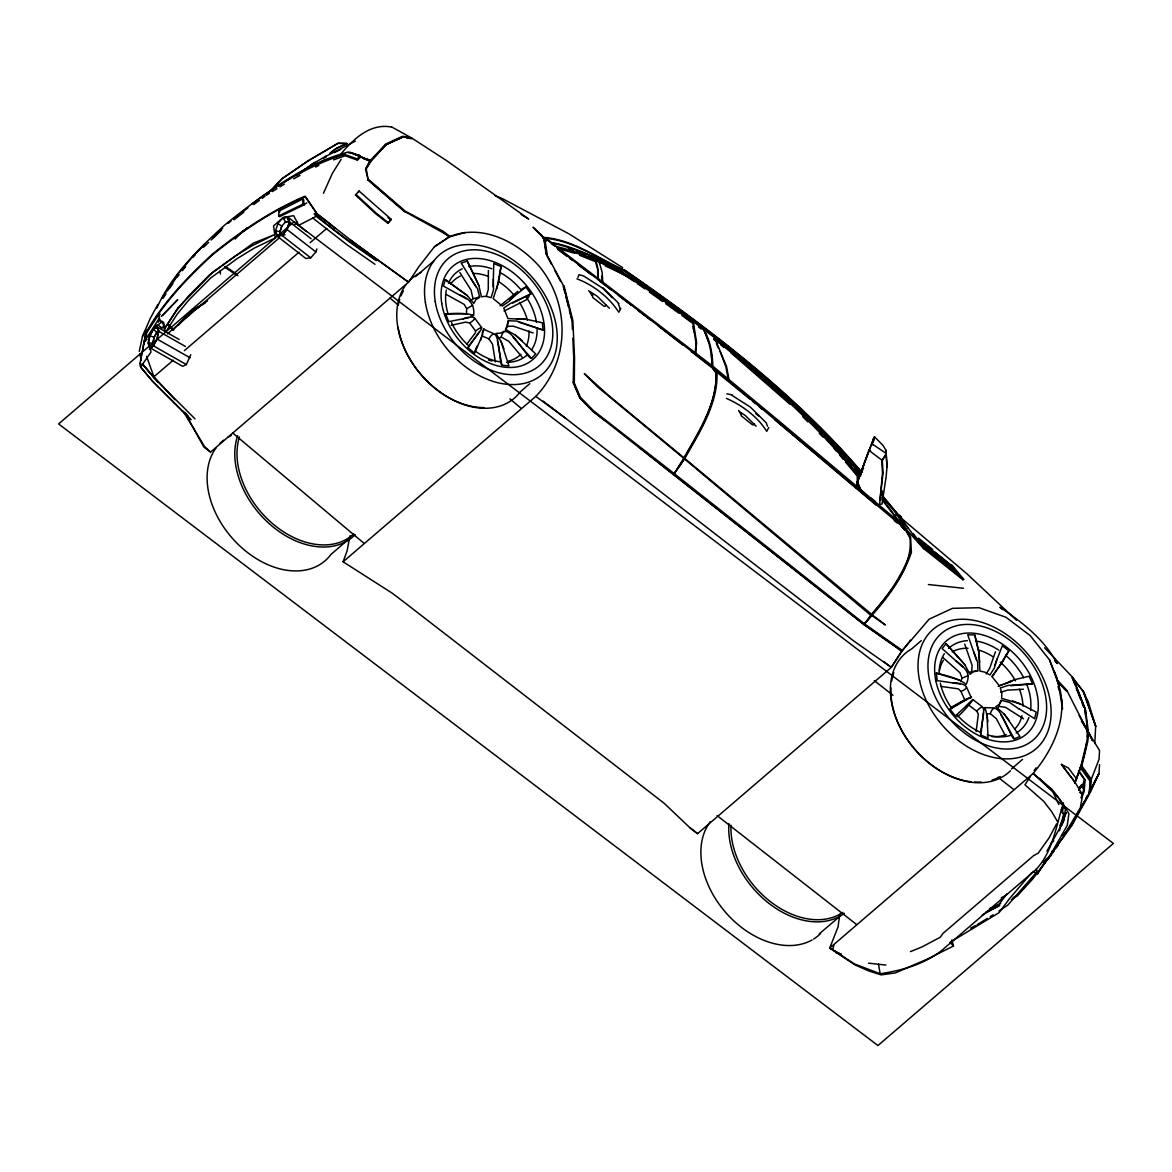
<?xml version="1.0" encoding="UTF-8"?>
<svg xmlns="http://www.w3.org/2000/svg" width="1172" height="1172" viewBox="0 0 1172 1172"><rect width="100%" height="100%" fill="white"/><g stroke="black" fill="none" stroke-linecap="round" stroke-linejoin="round"><path stroke-width="1.5" d="M640.22 448.056L864.057 624.486L871.353 615.783L871.514 614.245L683.994 457.827C698.732 431.662 716.956 403.813 716.209 372.696L713.338 367.964L557.022 248.068L574.72 253.328M349.989 535.707L347.088 550.899L343.088 561.784L392.063 593.076L404.516 602.511L664.128 803.26L690.059 827.886L697.574 833.644L891.321 667.351L901.913 651.002L929.118 619.197L952.499 608.327L979.147 607.726L1006.045 617.307L1030.247 635.649L1049.57 659.924L1057.598 680.375L1066.71 690.118L1087.982 731.973C1086.415 749.084 1082.152 766.429 1074.812 781.973L1082.635 794.777L1080.364 807.742L1062.843 837.394L1051.474 853.699L1052.266 850.813M488.387 270.498L488.255 289.587L486.292 296.472M901.913 651.295L864.042 624.705L593.017 411.313L579.847 397.923L573.489 383.2L573.723 357.489M839.782 914.248L838.024 927.008L829.659 948.104L855.194 964.996L868.555 970.87L881.095 974.899L895.393 972.907L926.627 959.385L953.481 946.068L949.994 942.332L999.027 912.695L1009.517 898.66L1031.58 872.774M573.489 383.2L573.782 356.845M459.278 294.802C469.24 298.069 475.114 304.984 473.561 315.4C466.822 312.895 454.326 313.114 445.726 313.979L467.525 313.744M856.732 487.303L856.849 483.743M857.245 486.863L857.289 474.997C815.727 423.751 766.151 379.42 714.188 338.986M857.787 488.123L857.889 474.484C816.342 423.224 766.752 378.908 714.788 338.459L726.508 366.353L729.262 380.929M147.027 339.587L146.046 338.855L159.07 318.535L159.275 313.774L160.256 314.521M466.485 312.778L466.676 308.675L464.127 304.339L446.342 294.48M1094.78 743.488L1095.674 726.201L1088.114 701.427M1099.541 750.519L1099.058 759.266L1091.308 779.277L1090.282 792.418L1071.882 825.528L1051.474 853.699M278.658 215.897L278.936 211.063L302.772 198.991L303.753 199.738L303.9 204.954L279.639 216.644L278.658 215.897L302.918 204.206L303.9 204.954M1099.526 764.701L1098.984 773.432L1090.282 792.418M479.377 331.647L468.068 347.732C466.617 346.634 493.427 318.066 475.539 330.987L475.422 332.819L466.954 343.938M969.229 672.332L971.647 671.776L972.115 665.374L964.673 644.029M840.588 954.037L829.659 948.104L1033.133 773.461C1054.155 748.278 1069.816 714.246 1057.51 681.445L1057.598 680.375M695.245 352.889L695.992 343L692.74 322.549C651.617 291.052 608.81 259.847 557.52 247.644M695.729 354.017L696.608 342.473L693.341 322.036C651.368 289.601 607.184 258.148 554.561 246.135M1087.235 737.027L1087.162 728.808M1083.485 789.357L1084.29 779.292L1078.357 771.059M1079.09 771.059L1085.067 779.893L1084.144 791.642L1080.862 797.81M1089.052 793.503L1090.546 779.6L1080.892 766.107L1086.854 741.803M521.159 214.564L528.704 219.018L446.649 160.652L412.339 138.428L402.963 136.934L386.467 144.464L371.348 160.74L365.62 169.603L370.791 160.183L385.676 144.083L402.157 136.45C404.443 135.806 420.118 140.215 406.889 138.003M1090.546 779.6L1089.491 792.492L1071.267 825.191L1063.693 834.904L1071.648 824.707M879.982 499.858L883.043 473.107L882.34 460.464L885.973 454.384L881.784 460.537L882.487 473.151L879.601 504.429L882.003 504.033L885.739 479.26M1080.892 766.107L1074.914 783.057L1080.892 766.107L1081.785 765.946L1091.308 779.277M885.959 478.469L887.028 466.91L885.944 450.385L887.028 466.91M996.991 658.972L994.325 668.069L989.944 674.969L984.876 672.157L979.909 671.058L978.869 651.925L974.811 634.99L967.72 634.741L976.393 659.763M986.985 714.495L988.055 738.038L980.905 735.152C978.576 733.13 990.926 695.172 976.716 711.17L978.371 714.056L976.13 731.533M142.969 350.531L143.57 344.597M881.93 495.478L882.384 490.907M1081.375 721.088L1088.715 732.969L1087.675 742.008L1081.785 765.946M1063.502 802.937C1055.269 828.091 1052.075 858.754 1029.089 875.455L944.984 947.65C927.741 963.325 902.923 970.357 880.128 973.742L854.227 963.838L832.75 949.803L833.849 945.101M1062.389 812.958L1063.341 806.263M506.114 330.387L506.7 326.461L513.116 326.109L533.157 332.951M144.024 344.011L145.943 332.672C162.952 302.669 186.861 277.647 212.073 254.456L212.308 254.236C240.773 231.324 271.142 210.594 304.91 196.237L316.865 213.7L374.762 258.836M515.138 295.183L508.926 301.424L502.275 306.053L493.207 298.596L498.671 281.661L501.03 266.63L493.764 263.495L493.148 286.979M141.9 352.347L140.113 363.291L140.611 367.056L152.404 381.134L191.08 419.781M910.659 640.029L901.913 651.002L864.057 624.486L871.514 614.245C888.083 595.874 902.543 575.379 910.585 551.778M683.994 458.501C698.717 432.38 716.956 404.589 716.18 373.516L713.338 368.828L714.144 368.609L717.03 373.355C717.747 404.472 699.523 432.322 684.785 458.486L673.797 474.279L683.994 457.827L609.323 396.048L584.301 373.648L597.705 387.053L684.111 458.604M922.218 543.53L955.063 570.779M519.152 322.285L543.032 330.05L516.969 321.084L508.091 320.732L507.593 325.713L505.425 329.391L515.49 335.133L535.707 353.9L531.399 358.398L513.072 337.214M860.16 488.958L857.377 481.516L874.209 437.053L872.906 441.771M141.036 358.207L145.709 333.317M994.618 665.608L1002.353 645.743L1008.96 650.885L998.075 668.245M864.057 624.486L872.305 614.904C888.874 596.519 903.334 575.994 911.406 552.408L910.615 537.347L897.913 514.479L882.443 496.342M997.431 709.529L1001.166 700.197L1009.605 702.424L1019.039 709.031M184.839 412.617L203.855 447.03L210.55 452.114L408.53 282.174L418.638 266.996L434.373 246.809L449.228 236.934L442.284 231.485M482.205 333.038L483.89 328.805L480.593 340.305M158.616 329.962L157.019 327.501L153.473 329.185L149.913 335.617L148.405 343.059L149.84 347.117L153.942 346.165L152.843 343.059L154.001 337.39L156.711 332.467L159.421 331.193M179.184 339.514L157.195 327.032L153.488 328.79L149.738 335.544L148.17 343.323L149.664 347.586L182.671 366.309L186.377 364.551L190.758 354.677M149.664 347.586L153.386 345.828L157.107 339.089L158.689 331.295L157.195 327.032M139.263 351.366L142.501 336.349L150.338 318.257L157.781 304.456M143.746 343.792L146.397 333.068C163.377 303.079 187.271 278.072 212.469 254.895L212.894 254.544C241.315 231.617 271.67 210.916 305.409 196.574L317.334 214.066L332.028 225.537M482.761 334.43L474.528 353.168L468.068 347.732M1059.503 830.758L1063.546 814.232L1061.231 809.398M862.284 470.514L858.109 479.875L873.667 438.445L872.041 444.349M872.437 443.309L874.664 436.936L883.043 445.448L885.666 449.828L886.017 453.3L872.158 443.939M873.316 441.771L874.664 436.936M498.1 338.752L501.22 337.067C505.85 316.601 527.195 359.716 531.59 358.222M983.235 713.045L980.905 735.152M1078.562 790.177L1082.239 784.522L1083.968 788.771L1082.327 794.279L1079.573 792.287M471.276 279.126L477.605 288.883L479.656 297.351L475.876 299.636L473.825 303.431L467.115 295.388L445.375 279.654L443.397 286.056L466.353 298.816M506.963 324.981L508.414 321.084M280.123 231.631L275.654 230.972L277.339 235.675L281.397 235.22L280.123 231.631L281.866 226.079L277.954 223.691L275.332 231.192L277.09 236.114L305.819 258.485L310.726 257.825L315.898 251.965L316.865 248.918M277.09 236.114L281.983 235.455L287.155 229.595L289.557 221.962L287.814 217.04L282.906 217.699L277.749 223.559M983.865 709.939C984.465 700.753 988.436 721.718 987.776 721.82M1061.729 825.484L1066.124 812.665M495.39 361.972L492.518 344.187L488.914 338.855C500.195 319.399 498.774 365.298 501.982 365.195L508.912 365.913L500.986 341.242M860.731 473.371C793.678 393.851 710.232 330.709 625.233 271.684L624.954 271.523C604.049 261.561 570.178 244.538 550.987 242.648L545.17 238.004L712.679 366.104L712.972 369.004L749.684 398.92M995.453 651.808L989.842 667.952L986.238 673.929M868.906 450.312L857.464 482.527L861.332 490.892L864.057 492.943M768.744 427.516L766.737 431.355C757.566 416.631 742.198 405.365 726.508 398.421M620.823 308.412L618.816 312.235C609.176 297.292 593.545 285.074 576.902 278.819M956.352 661.155C965.069 667.791 971.442 673.343 966.168 684.433C959.575 678.735 946.082 675.453 936.355 673.124L959.604 680.126M986.472 714.07L990.281 713.645C997.519 692.93 1010.425 739.825 1014.322 738.814L1019.977 736.499L1004.126 713.997L995.775 706.731L999.189 704.328L1001.415 700.636M496.869 288.634L501.03 266.63M156.814 308.09C171.405 275.142 198.171 249.343 224.379 225.317L224.643 225.097C260.638 195.739 299.724 168.343 344.465 154.367L357.255 158.909L357.431 160.125L345.125 155.788L333.595 159.861M960.615 681.606L962.036 678.178L960.029 672.801L942.625 657.258M475.143 350.677L477.136 346.048M323.472 193.248L332.35 173.397L341.14 159.377M962.754 667.014L942.112 648.556L946.082 643.721L964.571 664.319L969.947 674.281L973.243 671.746L977.888 670.985L977.638 662.268L973.668 651.676M1078.797 790.001L1080.599 786.134L1083.968 788.771M1080.423 786.266L1081.258 785.255L1078.885 790.133M1059.825 825.689L1066.198 812.518M1078.973 789.913L1081.258 785.255M860.365 474.616L863.544 468.126M1083.47 803.948L1087.557 795.92M1089.184 792.712L1098.984 773.432L1090.78 789.225M956.777 716.854C961.099 715.726 984.773 686.016 965.552 706.936M1084.203 801.853L1071.267 825.191M1085.843 798.689L1087.484 795.539M1056.587 823.828L1049.13 837.819L1038.231 853.172L1033.675 855.589L942.947 933.454L940.266 937.248L922.027 946.903L910.454 951.605M1083.133 783.482L1085.067 779.893M363.598 157.839L352.772 153.576L370.162 160.549L365.547 169.09L368.198 180.18L404.692 211.736M156.901 332.291L154.177 337.214L153.019 342.883L154.118 345.989M142.501 336.349L146.119 330.006M1008.858 650.68L1001.943 662.737L991.893 676.464L999.306 685.767L1015.245 679.526L1029.133 676.215L1032.576 683.95L1010.645 685.752M365.62 169.603L370.162 160.549M577.942 277.412L578.983 274.702L583.583 275.933L602.54 288.078L612.238 297.688M1003.569 660.012L992.332 676.581M148.888 336.686L151.671 332.335M153.532 329.435L156.33 325.084M158.191 322.183L160.051 319.282L159.07 318.535M343.088 561.784L535.794 396.385L565.519 418.214L853.45 640.762L891.321 667.351L901.913 651.002M1030.496 776.318L1024.958 784.83L1043.637 801.267L1051.709 811.683L1057.466 821.543M1034.187 770.634L1036.033 767.792M1046.933 851.209L1063.766 820.898L1065.392 809.222L1059.634 799.348L1051.562 788.946L1033.133 773.461L1052.734 791.642L1058.917 804.549M1033.03 871.323L1037.586 873.873L1052.441 851.414L1067.267 825.396L1068.879 813.72L1063.136 803.86L1055.064 793.444L1039.403 778.325M162.439 297.468L178.261 273.721L192.53 256.815L204.778 244.435M167.567 290.656L169.544 287.697M173.485 281.763L176.445 277.31M162.952 298.391L165.97 293.879M169.984 287.887L172.987 283.39M146.046 338.855L145.768 333.756L159.275 313.774M298.289 174.511L314.462 162.63L296.384 175.448L299.007 173.427M1050.185 855.501L1039.403 869.976M673.797 474.279L684.111 459.278M190.553 419.18L152.375 381.017L140.655 366.983L150.968 352.127L150.265 348.655M1015.714 895.73L1016.695 895.774L1037.088 872.803M1054.258 850.726L1032.195 879.601L1017.428 895.701L1011.363 899.671M1056.294 847.81L1058.316 844.88M535.794 396.385C570.075 360.932 570.251 304.368 539.53 266.615C517.907 242.077 482.542 223.471 449.916 236.51L404.692 211.487L368.184 179.946M969.669 702.746L955.385 715.975L949.891 709.075L961.377 701.852L971.588 697.267L966.827 698.761L951.239 707.331M1045.834 859.882L1046.772 858.607M606.012 305.145L605.118 306.317L603.77 306.068L592.622 297.41L592.607 294.714M754.46 423.737L753.552 424.923L752.219 424.66L741.275 415.826L741.305 413.086M1061.891 808.651L1064.015 805.794M1006.88 893.914L997.269 906.645L982.239 915.024M1080.394 786.983L1082.239 784.522M1036.531 872.246L1007.774 905.15L998.925 910.981M462.955 318.96C468.492 316.176 481.253 315.62 469.694 323.047L465.65 322.11L451.293 325.289M1083.309 691.333L1095.674 726.201L1083.309 691.333L1072.248 678.002L1073.318 678.222L1085.55 709.998L1088.407 731.973L1087.616 732.251L1085.316 709.617L1072.395 677.02L1044.574 647.779M177.001 277.383L179.155 274.702M182.378 270.688L185.601 266.674M1051.474 855.282L1044.677 861.42M182.803 269.15L184.986 266.557M529.085 296.443L526.169 299.9L504.063 311.093M871.543 614.934C889.196 592.549 913.955 567.38 909.78 536.63L905.048 528.836L714.144 368.609M340.026 155.041C352.669 139.702 370 122.752 391.624 127.089M359.072 191.065L355.453 195.05L375.377 213.465L387.771 223.237L391.272 219.369L359.072 191.065L358.442 191.607M387.771 223.237L391.272 219.369M510.113 299.519L525.818 287.052L530.975 293.879L512.75 303.094M290.055 223.735L289.206 221.332L285.646 221.816L281.676 226.24L279.903 231.792L281.192 235.382M281.998 235.045L286.935 229.448L289.235 222.182L287.565 217.479L282.892 218.109L285.646 221.816M143.848 342.722L146.09 340.261M371.876 159.773L385.793 144.713L402.186 137.227L385.793 144.698M271.274 190.274L282.086 178.745L307.767 161.033L337.814 143.336L347.102 143.497L338.137 143.262L308.06 160.945L281.822 178.833L271.01 190.362M235.133 239.059L243.38 230.415M178.51 325.113L191.739 311.269L205.217 302.991M162.615 315.371L177.704 299.666L161.267 316.499M185.645 317.934L191.666 311.649L199.196 307.035M953.144 682.968C959.092 682.456 974.284 686.03 960.996 691.421L958.3 688.858L941.292 686.47M192.662 257.459L195.109 254.983M357.255 158.909L360.302 155.847L348.377 152.008C312.66 161.223 281.368 181.997 252.112 203.811M160.857 327.486L161.809 328.043L164.461 325.464M357.431 160.125L360.449 157.253L360.302 155.847L350.106 152.331M212.513 237.872L222.665 228.262M203.489 247.277L208.631 242.414M211.194 239.982L221.493 230.254M243.19 231.426L247.102 227.866M712.4 367.144L713.484 366.733L777.988 420.162L897.225 520.324L904.74 529.934L897.606 515.24L882.516 496.869M923.082 543.691L929.352 551.602L957.07 573.767L958.037 573.445L950.946 565.3L923.389 543.207L928.795 550.532M957.07 573.767L929.821 551.206M712.166 366.543L712.84 368.389L691.246 351.585M349.153 538.724L330.944 554.473A78.817 55.494 49.2 0 1 239.967 546.108A78.817 55.494 49.2 0 1 216.205 447.733M921.295 640.615L911.86 648.775A78.817 55.611 49.1 0 0 912.49 746.476A78.817 55.611 49.1 0 0 1010.454 770.737M1011.451 768.949L1022.585 759.353M149.474 349.315L152.243 346.941M167.464 333.874L279.551 237.682M294.773 224.614L297.541 222.24M355.453 195.05L356.083 194.508L375.992 212.938L388.401 222.709M174.936 399.755L153.913 376.769L173.28 360.156M184.341 350.662L299.094 252.17M310.155 242.677L326.739 228.437M594.907 258.953L598.936 261.151L602.159 272.314L602.848 283.551M693.341 322.036L692.213 322.989L681.957 315.458M857.889 474.484L856.761 475.451L845.51 462.032M1051.006 843.283L1053.745 840.91M415.445 276.636L433.713 261.048M529.803 383.669L520.324 391.77A78.817 55.641 49.6 0 1 429.421 383.391A78.817 55.641 49.6 0 1 405.952 284.737M819.228 933.894L839.928 916.226M156.066 326.636L162.337 321.348L165.618 332.086L177.133 314.199L188.633 300.281L210.667 278.028L237.315 258.499L253.855 248.347L275.244 238.004L273.559 225.888L283.228 217.494L293.659 215.648L298.714 225.317L316.22 216.337L349.578 242.077L376.358 260.755M712.957 367.188L713.645 369.034M517.863 291.315L500.122 305.731M228.13 223.339L230.957 221.112M233.799 218.9L247.966 207.796M233.99 219.823L243.805 212.147M545.068 238.312C572.991 240.231 598.189 259.027 623.563 270.073L623.841 270.249C709.456 329.552 793.283 393.162 861.361 472.638M329.669 153.327L336.598 148.199L346.868 143.585L336.496 148.405L332.218 151.569M253.635 204.587L259.29 200.456M262.118 198.39L264.931 196.325M472.77 305.233L466.676 308.675M470.162 300.838L473.019 298.772L479.202 297.073M951.898 564.933L963.633 579.246L962.842 579.744L923.946 548.76L912.651 534.652L913.559 534.095L924.737 548.247L929.894 552.085M1042.948 862.563L1048.72 858.402L1045.571 859.633M1013.077 897.635L1016.695 895.774L1013.663 897.767M309.335 166.409L298.186 174.335M312.133 164.432L314.946 162.439M300.384 172.87L307.738 167.816L300.369 172.474M303.944 204.778L306.815 202.859M434.373 246.809L449.257 236.832M895.54 514.874L900.77 516.369L902.22 519.401M268.036 192.765L272.505 189.864M278.467 185.982L281.456 184.048M284.43 182.114L290.392 178.232M950.111 709.192L966.9 699.435M962.783 579.788L963.589 579.276L962.3 577.986L928.063 550.913M912.651 534.652L913.559 534.095M266.352 195.285L269.37 193.409M272.387 191.549L276.914 188.736M279.932 186.875L284.459 184.063M207.547 300.955L191.065 311.122L173.236 329.742L169.09 324.717M977.082 924.723L987.293 918.423M990.208 916.621L993.124 914.819M1014.322 738.814L1000.961 714.993M314.609 162.688L326.065 156.14M323.135 158.616L326.329 156.828M968.306 675.512L962.036 678.178M298.333 173.969L301.497 172.269M315.766 164.607L318.93 162.908M293.703 178.759L299.988 175.404M315.708 167.025L318.843 165.355M530.975 293.879L510.435 303.475L503.755 308.06L507.93 318.579L526.477 319.399M970.65 928.121L975.485 925.572M334.372 152.668L340.818 149.342M1000.683 903.509L989.505 908.769M1008.916 681.855L1015.406 679.643M325.816 156.345L355.336 141.138M1001.196 897.767L1004.214 896.228M212.191 254.339L213.597 253.635M504.326 331.178L500.517 333.097L495.932 333.434L500.913 341.169L503.931 348.846M521.789 289.015L525.818 287.052M999.716 905.663L985.52 912.417M149.84 347.117L153.386 345.447L156.945 339.001L158.454 331.573L157.019 327.501M469.078 317.671L448.656 321.626L445.726 313.979M1000.785 692.198L1007.51 690.147L1023.39 689.224M998.178 686.338L1002.602 684.624M1004.726 683.891L1010.997 681.723M493.339 279.288L493.544 289.601L491.112 297.659L485.926 296.282L481.384 296.765L478.85 285.397L467.32 261.063L461.211 263.114L475.861 286.7M322.11 161.194L327.032 159.612M333.595 157.488L345.081 153.781M449.228 236.934L465.284 232.466M977.536 670.648L971.647 671.776M897.693 515.079L967.222 574.046L1016.476 620.252M471.027 315.898L473.561 315.4M501.982 365.195L497.368 340.906M277.339 235.675L284.972 234.752M285.441 221.962L289.001 221.493M516.559 318.755L526.375 319.282L542.387 322.754L543.032 330.05M882.34 460.464L869.214 450.605M1032.561 683.686L1008.14 685.415L1000.287 687.964L1001.811 693.414L1001.621 698.307L1020.255 703.903L1036.195 712.093L1034.598 718.729L1019.157 708.796M994.12 707.932L984.612 707.595M860.38 474.294C814.144 420.133 760.833 372.3 703.903 329.625L703.083 328.995C657.067 294.538 610.89 257.049 553.726 243.424M960.102 683.994L937.234 680.624L936.355 673.124M572.2 320.322L563.571 285.836L546.372 253.885L543.837 237.477L533.026 227.192L542.973 237.374C572.302 239.161 597.837 257.986 623.9 269.97L624.237 270.175C709.719 329.391 793.385 392.913 861.391 472.243M148.405 343.059L152.843 343.059M361.445 157.488L370.791 160.183M1062.037 835.358L1064.073 835.49M356.127 155.114L359.335 155.363L360.449 157.253M348.362 152.726L351.234 152.961M928.414 584.535L963.531 588.271M868.525 963.164L885.871 965.054M542.973 237.374L543.837 237.477M314.433 162.674L307.254 168.153M999.203 706.379L1005.517 707.331L1023.537 718.788M726.874 393.792L732.061 394.876M836.061 952.865L841.364 954.052M488.914 338.855L481.985 335.954M493.734 333.712L483.802 329.288M168.578 325.245L173.69 330.138M1012.593 700.856L1020.299 704.006M370.718 161.033L363.466 158.484L370.572 161.282M1074.46 782.369L1075.339 782.691L1061.393 764.408L1068.381 767.982L1076.599 778.941M495.038 195.739L502.055 198.464L568.947 233.829L622.625 267.641M568.376 248.523L573.401 250.53M576.756 251.877L585.15 255.218M588.505 256.551L593.53 258.572M579.569 255.276L595.728 261.752M869.038 450.18L870.576 450.81M501.22 337.067L508.751 341.257L522.302 357.328M857.215 482.41L857.421 481.428M871.66 444.261L873.287 444.964M149.913 335.617L154.001 337.39M605.25 265.883L623.943 274.644M596.68 260.067L601.397 262.323M618.713 270.571L623.431 272.827M897.913 514.479L900.155 515.68L901.576 518.698L881.945 495.067M160.725 320.908L163.86 322.637M391.961 127.103L411.548 137.959M158.689 331.295L185.41 346.443M157.107 339.089L190.128 357.797M153.386 345.828L186.377 364.551M623.9 269.501L624.31 269.75C710.012 329.054 793.825 392.781 861.977 472.287M976.716 711.17L969.01 705.324M982.165 706.643L972.936 699.64M588.549 290.7L597.31 296.311L609.425 308.309M731.504 395.037L750.461 407.197L766.21 422.799L767.47 426.242M739.385 411.68L745.216 415.43L756.13 426.227M990.281 713.645L996.376 718.729L1005.137 735.254M1049.57 659.924L1057.51 681.445L1067.003 691.319M225.2 266.44L237.022 274.336M224.936 266.967L237.916 275.654M225.068 267.187L236.773 275.039M898.001 515.182L901.107 518.625M445.389 279.756L467.394 295.652M625.511 275.376L634.462 281.602M637.436 283.668L644.893 288.854M374.674 258.997C354.252 244.479 332.892 230.532 314.579 213.451M375.011 264.315L346.751 244.596L312.836 218.08M872.144 615.725L885.358 624.954L872.305 614.904M642.212 286.041L645.054 288.048M865.024 624.251L902.469 650.533M649.361 292.048L662.737 301.6M665.711 303.724L679.028 313.32M655.28 295.329L661.228 299.593M671.644 307.049L674.618 309.174M883.761 661.638L891.321 667.351M160.388 321.216L163.201 323.267M350.633 240.114L408.53 282.174L356.918 245.021M684.492 316.499L687.275 318.579M698.439 326.915L701.237 328.995M551.25 243.644L553.462 245.3M870.899 498.085L875.001 501.162M544.101 239.132L546.665 241.066M557.975 249.592L566.633 256.126M569.533 258.309L572.419 260.492M578.192 264.843L591.201 274.658M605.807 421.188L593.091 411.548L579.964 398.128L573.284 382.101M278.936 211.063L279.918 211.81M145.768 333.756L146.749 334.489M565.519 418.214L543.119 401.132M599.874 281.207L611.227 289.909M618.333 295.344L631.107 305.13M638.213 310.565L651.002 320.366M161.428 322.08L164.183 324.19M690.059 827.886L697.574 833.644M713.851 338.693L716.663 340.862M713.66 339.426L717.967 342.751M720.824 344.978L723.695 347.205M730.859 352.757L790.104 404.369M697.091 355.072L702.511 359.291M545.507 237.989L550.957 242.238M658.122 325.831L682.602 344.876M287.814 217.04L306.493 231.587M289.557 221.962L311.122 238.751M287.155 229.595L315.898 251.965M281.983 235.455L310.726 257.825M924.415 547.764L926.949 549.756M673.944 473.4L593.428 410.669L580.33 397.176L574.295 383.024L574.544 357.709L572.874 320.718L563.996 285.865M874.312 680.668L893.02 695.274M998.031 777.256L1013.868 789.62M717.103 815.609L856.644 924.562M515.24 334.987L522.053 340.583M330.885 224.878L334.987 228.1M449.916 236.51L442.928 231.177L405.278 211.209L368.799 179.668L368.198 180.18L366.309 169.398M674.75 474.03L864.189 623.65M944.163 563.761L963.589 579.276M923.272 544.892L936.003 555.074M955.283 570.574L923.902 545.273M918.511 538.124L932.707 549.522M935.007 552.188L951.591 565.607M924.342 545.786L952.792 568.567M933.952 552.554L953.949 569.651M158.03 324.937L161.809 328.043M752.453 401.205L755.222 403.505M759.383 406.962L762.152 409.248M774.633 419.591L876.143 505.132M755.867 413.716L758.577 415.972M734.873 354.984L739.005 358.427M743.121 361.87L745.875 364.17M750.007 367.612L752.746 369.913M684.888 459.263L871.353 615.783M390.115 298.201L398.465 305.233M509.908 398.846L521.042 408.222M232.891 433.142L363.833 543.163M859.149 489.281L861.874 491.566M890.398 515.68L897.181 521.423L894.353 515.592L882.033 499.814M954.697 569.563L955.253 570.412M387.991 217.655L390.642 219.911M894.236 520.514L897.019 522.873M901.209 526.433L903.993 528.792M1002.602 609.528L999.95 607.184C1022.277 622.317 1044.325 639.355 1057.232 663.601L1054.8 660.92M766.444 381.515L769.14 383.933M777.241 391.184L779.937 393.602M210.55 452.114L204.411 446.298L183.213 411.226M603.097 287.916L618.86 303.519M802.849 416.807L807.889 421.891M819.243 433.303L823.037 437.112M194.977 418.844L155.07 378.937L142.618 364.17M826.582 439.06L831.666 444.203M838.024 450.634L842.902 455.893M153.473 329.185L156.711 332.467M946.053 643.78L964.746 664.597M1057.51 681.445L1066.432 691.055M142.076 363.716L157.927 382.013M905.941 529.07L923.77 548.686L898.411 515.094M847.4 456.846L849.788 459.483M855.765 466.104L858.153 468.756M475.539 330.987L469.694 323.047M847.561 461.255L851.062 465.284M854.549 469.313L859.208 474.675M703.903 329.625C710.32 340.832 712.737 354.398 712.825 367.305L712.151 367.276C711.843 354.208 709.69 340.393 703.083 328.995M481.589 327.471L474.587 317.964M184.942 412.471L188.384 416.47M314.169 213.905L316.22 216.337M834.244 448.612L836.5 451.293M839.885 455.322L843.254 459.351M142.544 364.082L154.294 378.073M1003.891 713.748L1009.385 720.663M881.578 497.807L904.476 528.616M957.128 573.738L950.448 565.724L921.177 542.255L927.081 549.683M1061.393 764.408L1074.812 781.973M904.74 529.934L897.532 520.192M898.045 515.328L908.183 528.235M369.576 160.022L370.22 160.857M1073.171 678.178L1083.133 691.246L1087.938 701.383M1080.716 768.217L1090.033 781.182M1088.715 732.969L1099.409 750.256M459.82 272.505L471.071 290.114L473.019 298.772M909.75 537.479L905.048 528.836M589.838 291.843L591.963 295.578M1079.163 715.535L1088.173 731.548M964.849 700.109L960.996 691.421M971.119 697.369L966.504 686.968M738.638 410.288L740.645 413.98M547.148 256.243L551.382 264.125M554.766 270.439L560.699 281.485M467.232 261.048L478.894 285.631M1089.081 733.54L1092.421 740.47M716.4 343.601L718.597 348.231M1088.407 731.973L1092.494 740.689M287.565 217.479L288.664 220.043M1075.134 684.756L1072.439 677.27M1076.482 688.081L1085.316 709.617M1072.351 678.002L1074.958 684.726M1076.292 688.169L1080.804 699.831M1082.122 703.215L1083.411 706.54M1054.126 670.75L1057.349 679.101M720.077 351.322L725.908 366.865L727.739 376.593M172.225 329.405L172.518 330.182M704.46 331.09L708.196 341.111M618.303 303.68L620.164 308.851M146.559 356.288L153.913 376.769M1058.067 686.587L1058.99 689.883M1036.4 869.272L1037.586 873.873M1036.136 869.287L1037.337 873.887M951.884 939.944L953.481 946.068M563.234 286.217L564.992 293.132M565.871 296.589L568.508 306.961M569.387 310.419L572.024 320.791L572.434 329.522M595.405 258.529L598.086 269.223L598.394 279.888M595.288 260.477L597.207 268.124M974.694 634.916L978.767 651.852L979.689 662.341M139.82 354.003L141.329 360.478M693.355 328.35L694.102 331.91L693.092 326.592M1061.744 699.772L1062.33 703.141M1057.994 681.767L1062.594 708.884M878.517 964.146L880.128 973.742M547.207 254.544L544.658 238.106L542.724 238.092L543.793 238.312L546.298 254.661M1084.701 709.895L1085.375 715.052M140.215 363.115L140.655 366.983M220.19 270.835L220.424 274.014M601.851 275.947L602.247 282.364M711.477 354.281L712.063 365.649M572.83 338.269L573.635 355.746M860.731 474.763L860.761 475.51M597.588 269.648L597.852 278.526M302.772 198.991L302.918 204.206M1000.243 776.582A77.235 54.498 49.2 0 1 992.113 780.069M981.169 782.032A77.235 54.498 49.2 0 1 974.621 782.061M971.207 781.783A77.235 54.498 49.2 0 1 890.94 687.861M891.672 681.152A77.235 54.498 49.2 0 1 893.826 672.743M812.108 939.944A78.817 55.538 49.5 0 1 725.263 911.977A78.817 55.538 49.5 0 1 710.379 821.645M820.547 933.571A78.817 55.538 49.5 0 1 813.617 939.05M844.338 913.34A78.817 55.523 49.6 0 1 768.935 903.363A78.817 55.523 49.6 0 1 728.925 823.623M842.829 912.387A77.249 54.41 49.6 0 1 770.194 901.473A77.249 54.41 49.6 0 1 731.006 825.132M219.633 443.734A78.817 55.494 49.2 0 1 223.603 440.189M228.027 437.2A78.817 55.494 49.2 0 1 231.162 435.574M355.189 534.578A78.817 55.509 49.2 0 1 271.728 525.832A78.817 55.509 49.2 0 1 237.682 435.691M353.739 533.89A77.249 54.425 49.3 0 1 272.871 523.884A77.249 54.425 49.3 0 1 239.44 436.951M409.38 280.723A78.817 55.641 49.6 0 1 420.924 272.534M483.948 407.592A77.249 54.513 49.5 0 1 463.394 404.106M461.665 403.505A77.249 54.513 49.5 0 1 398.099 327.252M398.29 304.837A77.249 54.513 49.5 0 1 399.696 299.373M400.971 295.871A77.249 54.513 49.5 0 1 403.344 290.964M1011.495 735.064A54.337 38.339 49.2 0 1 987.19 734.844M980.803 732.471A54.337 38.339 49.2 0 1 957.246 715.125M951.84 708.445A54.337 38.339 49.2 0 1 940.31 683.071M939.226 673.944A54.337 38.339 49.2 0 1 944.324 653.654M948.602 648.453A54.337 38.339 49.2 0 1 967.398 640.645M975.91 641.025A54.337 38.339 49.2 0 1 998.749 650.138M1005.488 655.177A54.337 38.339 49.2 0 1 1023.683 677.694M1026.745 684.316A54.337 38.339 49.2 0 1 1030.54 710.393M1028.84 717.528A54.337 38.339 49.2 0 1 1016.139 732.969M1006.206 734.61A49.898 35.204 49.2 0 1 991.893 736.573M939.343 670.897A49.898 35.204 49.2 0 1 943.431 660.275M952.294 651.837A49.898 35.204 49.2 0 1 968.043 648.248M978.898 650.108A49.898 35.204 49.2 0 1 993.417 657.023M1000.214 662.151A49.898 35.204 49.2 0 1 1015.509 680.844M1019.391 689.077A49.898 35.204 49.2 0 1 1022.951 706.013M1021.999 715.682A49.898 35.204 49.2 0 1 1014.981 728.808M527.4 354.75A54.337 38.339 49.5 0 1 506.582 362.368M499.741 361.811A54.337 38.339 49.5 0 1 475.29 351.146M468.727 345.799A54.337 38.339 49.5 0 1 451.484 322.608M448.187 314.228A54.337 38.339 49.5 0 1 446.327 290.085M448.466 283.185A54.337 38.339 49.5 0 1 462.237 268.813M468.815 266.63A54.337 38.339 49.5 0 1 491.742 268.754M499.682 272.285A54.337 38.339 49.5 0 1 521.057 289.894M526.169 296.78A54.337 38.339 49.5 0 1 536.468 322.388M537.098 329.625A54.337 38.339 49.5 0 1 531.722 349.637M520.91 354.266A49.898 35.204 49.5 0 1 507.666 361.342M492.079 360.991A49.898 35.204 49.5 0 1 488.416 359.994M450.81 283.814A49.898 35.204 49.5 0 1 460.318 276.094M473.019 273.413A49.898 35.204 49.5 0 1 487.406 276.05M498.686 281.632A49.898 35.204 49.5 0 1 514.318 295.476M519.445 302.464A49.898 35.204 49.5 0 1 527.385 320.22M529.012 330.929A49.898 35.204 49.5 0 1 526.375 346.136M177.983 307.84L164.212 329.142L176.562 310.536L188.047 296.619L209.422 274.937L235.382 255.994L251.936 245.856L274.145 234.781L253.357 243.146L212.894 272.109L177.983 307.84M294.069 221.83L58.6 423.942L877.931 1045.556L1113.4 843.444L294.069 221.83M921.412 541.567L919.683 540.175L927.213 549.009L921.412 541.567M919.624 680.829A78.817 55.597 49.1 0 0 1029.631 753.244A78.817 55.597 49.1 0 0 1004.419 633.144A78.817 55.597 49.1 0 0 919.624 680.829M929.411 679.438A70.305 49.59 49.2 0 0 1027.478 743.986A70.305 49.59 49.2 0 0 1004.931 636.777A70.305 49.59 49.2 0 0 929.411 679.438M935.886 681.049A61.427 43.349 49.2 0 0 1021.603 737.466A61.427 43.349 49.2 0 0 1001.913 643.809A61.427 43.349 49.2 0 0 935.886 681.049M425.421 302.61A78.817 55.655 49.6 0 0 533.114 380.299A78.817 55.655 49.6 0 0 514.171 260.814A78.817 55.655 49.6 0 0 425.421 302.61M435.237 301.585A70.305 49.634 49.6 0 0 531.282 370.879A70.305 49.634 49.6 0 0 514.362 264.286A70.305 49.634 49.6 0 0 435.237 301.585M441.756 303.563A61.427 43.349 49.5 0 0 525.701 364.155A61.427 43.349 49.5 0 0 510.948 271.084A61.427 43.349 49.5 0 0 441.756 303.563"/></g></svg>
